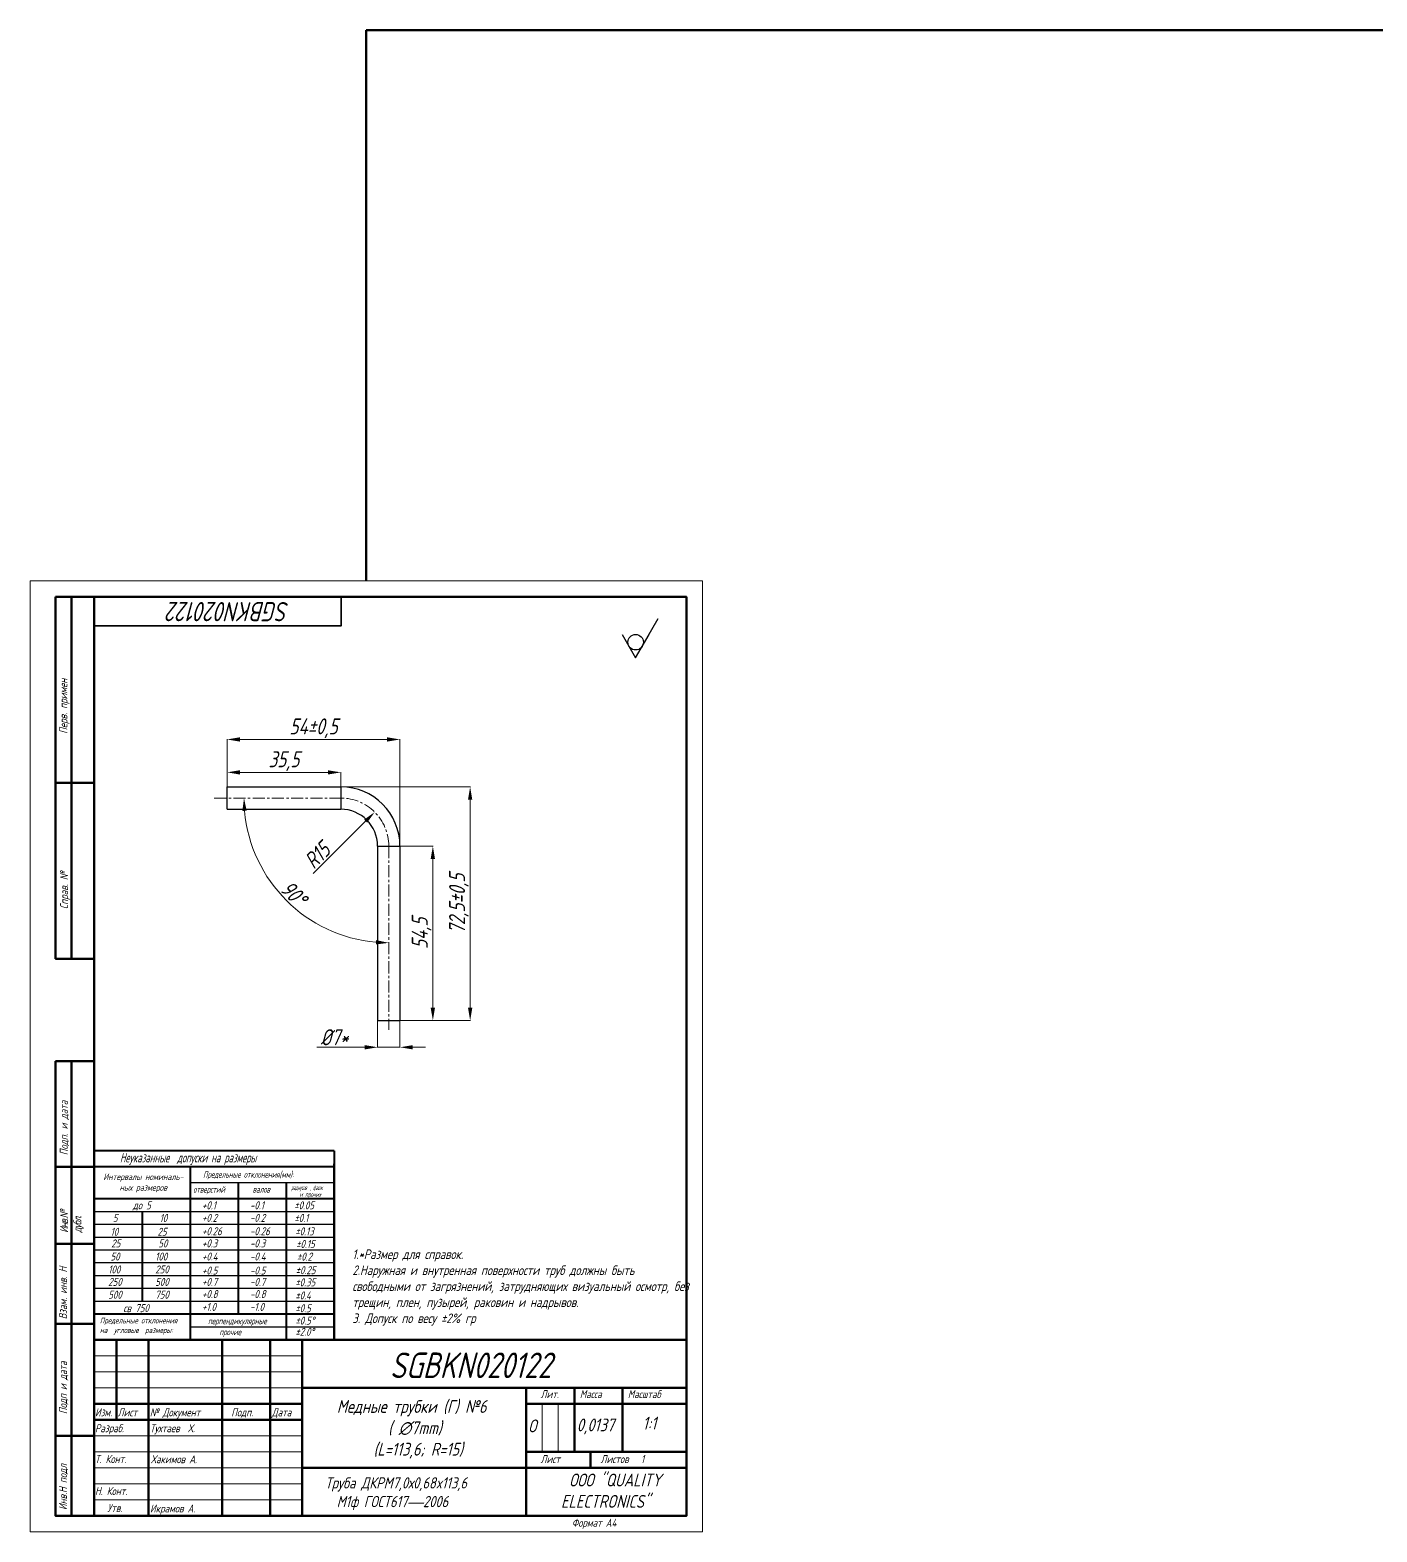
# Model space of a CAD drawing. Header units: millimetres. Extents: x 937859 to 970574, y 987894 to 996517.
# Drawn here: x 964518.4 to 964939.1, y 990202.2 to 990671.3 of the extents above; entities that cross this region are included whole.
import ezdxf

# ---------------------------------------------------------------- set-up
doc = ezdxf.new("R2010")
doc.units = ezdxf.units.MM
doc.header["$LTSCALE"] = 0.5
doc.linetypes.add('CENTER', pattern=[0.6, 0.375, -0.075, 0.075, -0.075])
doc.linetypes.add('K5LT_BASIC', pattern=[0])
doc.layers.add('DIM', color=4, linetype='Continuous')
doc.styles.add('SGBKN020122', font='GOST_A.TTF', dxfattribs={"width": 0.955, "oblique": 15, "height": 5})
doc.styles.get("Standard").update_dxf_attribs({"font": 'GOST_A.TTF', "oblique": 15})
doc.dimstyles.new('SGBKN020122', dxfattribs={"dimtxt": 5, "dimasz": 4, "dimexe": 0.1, "dimexo": 0, "dimtad": 1, "dimtxsty": 'SGBKN020122', "dimcen": 2.5, "dimadec": 0, "dimazin": 0, "dimtfac": 1, "dimtmove": 0, "dimatfit": 3, "dimfxl": 1, "dimlwd": 5, "dimlwe": 5, "dimarcsym": 0})

# ---------------------------------------------------------------- blocks, each defined once
blk = doc.blocks.new('*D242')
at = {"color": 0, "lineweight": 5, "transparency": 16777216}
for p, q in [((964615.41, 990434.91), (964655.93, 990434.91)), ((964655.83, 990430.91), (964655.83, 990365.91)), ((964630.41, 990361.91), (964655.93, 990361.91))]:
    blk.add_line(p, q, dxfattribs=at)
at = {"color": 0, "transparency": 16777216}
for points in [[(964655.16, 990430.91), (964656.5, 990430.91), (964655.83, 990434.91)], [(964655.16, 990365.91), (964656.5, 990365.91), (964655.83, 990361.91)]]:
    blk.add_solid(points, dxfattribs=at)
at = {"layer": 'Defpoints', "color": 0, "transparency": 16777216}
for p in [(964615.41, 990434.91), (964630.41, 990361.91), (964655.83, 990361.91)]:
    blk.add_point(p, dxfattribs=at)
at = {"color": 0, "transparency": 16777216, "insert": (964652.33, 990398.41), "char_height": 5, "attachment_point": 5, "rotation": 90, "style": 'SGBKN020122'}
blk.add_mtext('72,5%%P0,5', dxfattribs=at)
blk = doc.blocks.new('*D243')
at = {"color": 0, "lineweight": 5, "transparency": 16777216}
for p, q in [((964630.41, 990416.41), (964644.28, 990416.41)), ((964644.18, 990365.91), (964644.18, 990412.41)), ((964630.41, 990361.91), (964644.28, 990361.91))]:
    blk.add_line(p, q, dxfattribs=at)
at = {"color": 0, "transparency": 16777216}
for points in [[(964643.51, 990412.41), (964644.85, 990412.41), (964644.18, 990416.41)], [(964643.51, 990365.91), (964644.85, 990365.91), (964644.18, 990361.91)]]:
    blk.add_solid(points, dxfattribs=at)
at = {"layer": 'Defpoints', "color": 0, "transparency": 16777216}
for p in [(964630.41, 990416.41), (964644.18, 990416.41), (964630.41, 990361.91)]:
    blk.add_point(p, dxfattribs=at)
at = {"color": 0, "transparency": 16777216, "insert": (964640.68, 990389.16), "char_height": 5, "attachment_point": 5, "rotation": 90, "style": 'SGBKN020122'}
blk.add_mtext('54,5', dxfattribs=at)
blk = doc.blocks.new('*D244')
at = {"color": 0, "lineweight": 5, "transparency": 16777216}
for p, q in [((964579.91, 990431.41), (964579.91, 990449.81)), ((964583.91, 990449.71), (964629.91, 990449.71)), ((964633.91, 990416.41), (964633.91, 990449.81))]:
    blk.add_line(p, q, dxfattribs=at)
at = {"color": 0, "transparency": 16777216}
for points in [[(964583.91, 990450.38), (964583.91, 990449.05), (964579.91, 990449.71)], [(964629.91, 990450.38), (964629.91, 990449.05), (964633.91, 990449.71)]]:
    blk.add_solid(points, dxfattribs=at)
at = {"layer": 'Defpoints', "color": 0, "transparency": 16777216}
for p in [(964633.91, 990449.71), (964579.91, 990431.41), (964633.91, 990416.41)]:
    blk.add_point(p, dxfattribs=at)
at = {"color": 0, "transparency": 16777216, "insert": (964606.91, 990453.21), "char_height": 5, "attachment_point": 5, "style": 'SGBKN020122'}
blk.add_mtext('54%%P0,5', dxfattribs=at)
blk = doc.blocks.new('*D245')
at = {"color": 0, "lineweight": 5, "transparency": 16777216}
for p, q in [((964579.91, 990431.41), (964579.91, 990439.53)), ((964583.91, 990439.43), (964611.41, 990439.43)), ((964615.41, 990431.41), (964615.41, 990439.53))]:
    blk.add_line(p, q, dxfattribs=at)
at = {"color": 0, "transparency": 16777216}
for points in [[(964583.91, 990440.09), (964583.91, 990438.76), (964579.91, 990439.43)], [(964611.41, 990440.09), (964611.41, 990438.76), (964615.41, 990439.43)]]:
    blk.add_solid(points, dxfattribs=at)
at = {"layer": 'Defpoints', "color": 0, "transparency": 16777216}
for p in [(964615.41, 990439.43), (964579.91, 990431.41), (964615.41, 990431.41)]:
    blk.add_point(p, dxfattribs=at)
at = {"color": 0, "transparency": 16777216, "insert": (964597.66, 990442.93), "char_height": 5, "attachment_point": 5, "style": 'SGBKN020122'}
blk.add_mtext('35,5', dxfattribs=at)
blk = doc.blocks.new('*D246')
at = {"color": 0, "lineweight": 5, "transparency": 16777216}
blk.add_line((964606.81, 990407.81), (964623.19, 990424.19), dxfattribs=at)
at = {"color": 0, "transparency": 16777216}
blk.add_solid([(964622.72, 990424.66), (964623.66, 990423.72), (964626.02, 990427.02)], dxfattribs=at)
at = {"layer": 'Defpoints', "color": 0, "transparency": 16777216}
for p in [(964626.02, 990427.02), (964615.41, 990416.41)]:
    blk.add_point(p, dxfattribs=at)
at = {"color": 0, "transparency": 16777216, "insert": (964608.05, 990413.48), "char_height": 5, "attachment_point": 5, "rotation": 45, "style": 'SGBKN020122'}
blk.add_mtext('R15', dxfattribs=at)
blk = doc.blocks.new('*D247')
at = {"color": 0, "lineweight": 5, "transparency": 16777216}
blk.add_arc((964630.41, 990431.41), 45.22, 185.0695, 264.9305, dxfattribs=at)
at = {"color": 0, "transparency": 16777216}
for points in [[(964584.7, 990427.39), (964586.03, 990427.45), (964585.19, 990431.41)], [(964626.45, 990387.03), (964626.39, 990385.7), (964630.41, 990386.19)]]:
    blk.add_solid(points, dxfattribs=at)
at = {"layer": 'Defpoints', "color": 0, "transparency": 16777216}
for p in [(964575.92, 990431.41), (964615.41, 990431.41), (964630.41, 990416.41), (964591.25, 990408.8), (964630.41, 990359.02)]:
    blk.add_point(p, dxfattribs=at)
at = {"color": 0, "transparency": 16777216, "insert": (964600.65, 990401.65), "char_height": 5, "attachment_point": 5, "rotation": 315, "style": 'SGBKN020122'}
blk.add_mtext('90°', dxfattribs=at)
blk = doc.blocks.new('*D248')
at = {"color": 0, "lineweight": 5, "transparency": 16777216}
for p, q in [((964626.91, 990361.91), (964626.91, 990353.47)), ((964633.91, 990361.91), (964633.91, 990353.47)), ((964622.91, 990353.57), (964607.99, 990353.57)), ((964633.91, 990353.57), (964626.91, 990353.57)), ((964637.91, 990353.57), (964641.91, 990353.57))]:
    blk.add_line(p, q, dxfattribs=at)
at = {"color": 0, "transparency": 16777216}
for points in [[(964622.91, 990354.24), (964622.91, 990352.9), (964626.91, 990353.57)], [(964637.91, 990354.24), (964637.91, 990352.9), (964633.91, 990353.57)]]:
    blk.add_solid(points, dxfattribs=at)
at = {"layer": 'Defpoints', "color": 0, "transparency": 16777216}
for p in [(964626.91, 990361.91), (964633.91, 990361.91), (964633.91, 990353.57)]:
    blk.add_point(p, dxfattribs=at)
at = {"color": 0, "transparency": 16777216, "insert": (964613.44, 990356.7), "char_height": 5, "attachment_point": 5, "style": 'SGBKN020122'}
blk.add_mtext('%%C7*', dxfattribs=at)

msp = doc.modelspace()

# ---------------------------------------------------------------- linework, layer by layer
at = {"color": 1, "lineweight": 70}
for p, q in [((964623.37, 990499.199), (964623.37, 990671.268)), ((964623.37, 990671.268), (965106.04, 990671.268))]:
    msp.add_line(p, q, dxfattribs=at)
at = {"lineweight": 5}
for p, q in [((964728.37, 990499.199), (964518.37, 990499.199)), ((964538.37, 990257.199), (964603.37, 990257.199)), ((964538.37, 990252.199), (964603.37, 990252.199)), ((964538.37, 990247.199), (964603.37, 990247.199)), ((964678.37, 990227.199), (964678.37, 990242.199)), ((964683.37, 990227.199), (964683.37, 990242.199)), ((964683.37, 990227.199), (964683.37, 990242.199)), ((964538.37, 990232.199), (964603.37, 990232.199)), ((964538.37, 990227.199), (964603.37, 990227.199)), ((964538.37, 990222.199), (964603.37, 990222.199)), ((964538.37, 990217.199), (964603.37, 990217.199)), ((964538.37, 990212.199), (964603.37, 990212.199))]:
    msp.add_line(p, q, dxfattribs=at)
at = {"color": 0}
msp.add_line((964707.522, 990475.237), (964714.564, 990487.435), dxfattribs=at)
at = {"lineweight": 50}
for p, q in [((964538.37, 990436.199), (964526.37, 990436.199)), ((964531.37, 990292.199), (964531.37, 990207.199)), ((964538.37, 990262.199), (964603.37, 990262.199)), ((964545.37, 990262.199), (964545.37, 990237.199)), ((964555.37, 990262.199), (964555.37, 990207.199)), ((964578.37, 990262.199), (964578.37, 990207.199)), ((964593.37, 990262.199), (964593.37, 990207.199)), ((964603.37, 990262.199), (964603.37, 990207.199)), ((964603.37, 990247.199), (964723.37, 990247.199)), ((964673.37, 990247.199), (964673.37, 990207.199)), ((964688.37, 990227.199), (964688.37, 990247.199)), ((964688.37, 990227.199), (964688.37, 990247.199)), ((964703.37, 990227.199), (964703.37, 990247.199)), ((964703.37, 990227.199), (964703.37, 990247.199)), ((964538.37, 990242.199), (964603.37, 990242.199)), ((964673.37, 990242.199), (964723.37, 990242.199)), ((964538.37, 990237.199), (964603.37, 990237.199)), ((964673.37, 990227.199), (964723.37, 990227.199)), ((964693.37, 990222.199), (964693.37, 990227.199)), ((964603.37, 990222.199), (964723.37, 990222.199))]:
    msp.add_line(p, q, dxfattribs=at)
for p, q in [((964579.914, 990434.914), (964615.414, 990434.914)), ((964579.914, 990427.914), (964579.914, 990434.914)), ((964615.414, 990434.914), (964615.414, 990427.914)), ((964579.914, 990427.914), (964615.414, 990427.914)), ((964626.914, 990416.414), (964626.914, 990361.914)), ((964626.914, 990416.414), (964633.914, 990416.414)), ((964633.914, 990416.414), (964633.914, 990361.914)), ((964626.914, 990361.914), (964633.914, 990361.914)), ((964613.37, 990311.199), (964568.37, 990311.199)), ((964613.37, 990302.199), (964538.37, 990302.199)), ((964613.37, 990298.199), (964538.37, 990298.199)), ((964613.37, 990294.199), (964538.37, 990294.199)), ((964613.37, 990290.199), (964538.37, 990290.199)), ((964613.37, 990286.199), (964538.37, 990286.199)), ((964613.37, 990282.199), (964538.37, 990282.199)), ((964613.37, 990282.199), (964613.37, 990262.199)), ((964613.37, 990278.199), (964538.37, 990278.199)), ((964613.37, 990274.199), (964538.37, 990274.199)), ((964613.37, 990266.199), (964568.37, 990266.199)), ((964613.37, 990266.199), (964568.37, 990266.199)), ((964613.37, 990262.199), (964613.37, 990270.199)), ((964613.37, 990262.199), (964613.37, 990267.199)), ((964723.37, 990262.199), (964723.37, 990207.199))]:
    msp.add_line(p, q)
at = {"linetype": 'CENTER', "lineweight": 5, "ltscale": 20}
for p, q in [((964575.921, 990431.414), (964615.414, 990431.414)), ((964630.414, 990416.414), (964630.414, 990359.023))]:
    msp.add_line(p, q, dxfattribs=at)
at = {"lineweight": 40}
for p, q in [((964538.37, 990321.199), (964538.37, 990262.199)), ((964613.37, 990321.199), (964538.37, 990321.199)), ((964613.37, 990321.199), (964613.37, 990262.199)), ((964613.37, 990316.199), (964538.37, 990316.199)), ((964568.37, 990316.199), (964568.37, 990262.199)), ((964583.37, 990311.199), (964583.37, 990270.199)), ((964598.37, 990311.199), (964598.37, 990262.199)), ((964613.37, 990306.199), (964538.37, 990306.199)), ((964553.37, 990302.199), (964553.37, 990274.199)), ((964613.37, 990270.199), (964538.37, 990270.199)), ((964613.37, 990262.199), (964538.37, 990262.199))]:
    msp.add_line(p, q, dxfattribs=at)
at = {"linetype": 'K5LT_BASIC', "lineweight": 40}
msp.add_line((964613.37, 990262.199), (964613.37, 990317.199), dxfattribs=at)
at = {"lineweight": 5}
msp.add_lwpolyline([(964518.37, 990499.199), (964728.37, 990499.199), (964728.37, 990202.199), (964518.37, 990202.199)], close=True, dxfattribs=at)
at = {"lineweight": 50}
for points in [[(964526.37, 990494.199), (964538.37, 990494.199), (964538.37, 990381.199), (964526.37, 990381.199)], [(964531.37, 990494.199), (964538.37, 990494.199), (964538.37, 990381.199), (964531.37, 990381.199)], [(964538.37, 990494.199), (964723.37, 990494.199), (964723.37, 990207.199), (964538.37, 990207.199)], [(964526.37, 990349.199), (964538.37, 990349.199), (964538.37, 990292.199), (964526.37, 990292.199)], [(964531.37, 990349.199), (964538.37, 990349.199), (964538.37, 990292.199), (964531.37, 990292.199)], [(964526.37, 990316.199), (964538.37, 990316.199), (964538.37, 990292.199), (964526.37, 990292.199)], [(964526.37, 990292.199), (964538.37, 990292.199), (964538.37, 990207.199), (964526.37, 990207.199)], [(964526.37, 990267.199), (964538.37, 990267.199), (964538.37, 990232.199), (964526.37, 990232.199)], [(964538.37, 990262.199), (964723.37, 990262.199), (964723.37, 990207.199), (964538.37, 990207.199)]]:
    msp.add_lwpolyline(points, close=True, dxfattribs=at)
at = {"lineweight": 35, "ltscale": 10}
msp.add_lwpolyline([(964538.37, 990494.199), (964615.532, 990494.199), (964615.532, 990485.185), (964538.37, 990485.185)], close=True, dxfattribs=at)
at = {"color": 0}
msp.add_lwpolyline([(964703.325, 990482.507), (964707.522, 990475.237), (964711.719, 990482.507)], dxfattribs=at)
msp.add_circle((964707.522, 990480.083), 2.423, dxfattribs=at)
for radius in [18.5, 11.5]:
    msp.add_arc((964615.414, 990416.414), radius, 0, 90)
at = {"linetype": 'CENTER', "lineweight": 5, "ltscale": 20}
msp.add_arc((964615.414, 990416.414), 15, 0, 90, dxfattribs=at)

# ---------------------------------------------------------------- texts
at = {"attachment_point": 1}
for s, width, gutter_width, insert, char_height, rotation in [('{\\W0.965;SGBKN020122}', 202.05145, 0.554, (964599.406, 990486.63), 6, 180), ('Взам. инв. Н', 45.06838, 0.187, (964527.407, 990268.625), 2.5, 90), ('Подп и дата', 46.13177, 0.187, (964527.407, 990239.02), 2.5, 90), ('Инв.Н подл', 54.4161, 0.187, (964527.39, 990209.053), 2.5, 90)]:
    msp.add_mtext_dynamic_manual_height_columns(s, width=width, gutter_width=gutter_width, heights=[0], dxfattribs=dict(at, insert=insert, char_height=char_height, rotation=rotation))
for s, width, gutter_width, insert, char_height in [('{\\W0.8;Неуказанные  допуски на размеры}', 125.37486, 0.0449, (964546.451, 990320.599), 3), ('\\pxqc;{\\W0.9;Интервалы номиналь-\\Pных размеров}', 65.69648, 0.0449, (964520.906, 990314.11), 2), ('{\\W0.8;Предельные отклонения(мм):}', 78.75843, 0.0449, (964572.414, 990314.852), 2), ('{\\W0.8;валов}', 0.49374, 0.0449, (964587.876, 990310.191), 2), ('{\\W0.6;радиусов  , фасок}', 18.67076, 0.0449, (964599.98, 990310.507), 1.5), ('до 5', 17.75589, 0.0449, (964550.448, 990305.465), 2.5), ('+0.1', 17.75589, 0.0449, (964572.065, 990305.465), 2.5), ('-0.1', 17.75589, 0.0449, (964587.065, 990305.465), 2.5), ('%%P0.05', 17.75589, 0.0449, (964600.87, 990305.465), 2.5), ('{\\W0.8;и прочих}', 40.79949, 0.0449, (964602.501, 990308.362), 1.5), ('5', 17.75589, 0.0449, (964544.213, 990301.483), 2.5), ('10', 17.75589, 0.0449, (964558.823, 990301.483), 2.5), ('+0.2', 17.75589, 0.0449, (964572.065, 990301.537), 2.5), ('-0.2', 17.75589, 0.0449, (964587.065, 990301.537), 2.5), ('%%P0.1', 17.75589, 0.0449, (964600.918, 990301.52), 2.5), ('10', 17.75589, 0.0449, (964543.502, 990297.199), 2.5), ('25', 17.75589, 0.0449, (964558.178, 990297.199), 2.5), ('+0.26', 17.75589, 0.0449, (964572.065, 990297.368), 2.5), ('-0.26', 17.75589, 0.0449, (964587.065, 990297.368), 2.5), ('%%P0.13', 17.75589, 0.0449, (964601.202, 990297.327), 2.5), ('50', 17.75589, 0.0449, (964543.485, 990289.465), 2.5), ('25', 17.75589, 0.0449, (964543.727, 990293.569), 2.5), ('100', 17.75589, 0.0449, (964557.458, 990289.465), 2.5), ('50', 17.75589, 0.0449, (964558.432, 990293.569), 2.5), ('+0.3', 17.75589, 0.0449, (964572.065, 990293.581), 2.5), ('+0.4', 17.75589, 0.0449, (964572.065, 990289.465), 2.5), ('-0.3', 17.75589, 0.0449, (964587.065, 990293.581), 2.5), ('-0.4', 17.75589, 0.0449, (964587.065, 990289.465), 2.5), ('%%P0.15', 17.75589, 0.0449, (964601.456, 990293.381), 2.5), ('%%P0.2', 17.75589, 0.0449, (964601.708, 990289.44), 2.5), ('100', 17.75589, 0.0449, (964542.783, 990285.429), 2.5), ('250', 17.75589, 0.0449, (964557.458, 990285.429), 2.5), ('+0.5', 17.75589, 0.0449, (964572.065, 990285.099), 2.5), ('-0.5', 17.75589, 0.0449, (964587.065, 990285.099), 2.5), ('%%P0.25', 17.75589, 0.0449, (964601.32, 990285.204), 2.5), ('250', 17.75589, 0.0449, (964542.783, 990281.543), 2.5), ('500', 17.75589, 0.0449, (964557.458, 990281.543), 2.5), ('+0.7', 17.75589, 0.0449, (964572.065, 990281.543), 2.5), ('-0.7', 17.75589, 0.0449, (964587.065, 990281.543), 2.5), ('%%P0.35', 17.75589, 0.0449, (964601.211, 990281.412), 2.5), ('500', 17.75589, 0.0449, (964542.783, 990277.543), 2.5), ('750', 17.75589, 0.0449, (964557.458, 990277.543), 2.5), ('+0.8', 17.75589, 0.0449, (964572.065, 990277.74), 2.5), ('-0.8', 17.75589, 0.0449, (964587.065, 990277.74), 2.5), ('%%P0.4', 17.75589, 0.0449, (964601.211, 990277.312), 2.5), (' св 750', 65.83097, 0.0449, (964546.23, 990273.343), 2.5), ('+1.0', 17.75589, 0.0449, (964572.065, 990273.74), 2.5), ('-1.0', 17.75589, 0.0449, (964587.065, 990273.74), 2.5), ('%%P0.5', 17.75589, 0.0449, (964601.211, 990273.312), 2.5), ('{\\W0.9;Предельные отклонения\\Pна  угловые  размеры:}', 64.59774, 0.0449, (964540.191, 990269.135), 1.8), ('%%P0.5%%D', 17.75589, 0.0449, (964601.235, 990269.465), 2.5), ('%%P2.0%%D', 17.75589, 0.0449, (964601.235, 990265.96), 2.5), ('{\\W0.965;SGBKN020122}', 254.09307, 0.554, (964630.808, 990258.247), 8), ('\\pxqc;Медные трубки (Г) №6      \\P ( ∅7mm)\\P  (L=113,6; R=15)', 66.41768, 0.554, (964604.35, 990243.382), 4), ('Лит.', 0.1193, 0.187, (964677.84, 990246.492), 2.5), ('Масса', 0.16683, 0.187, (964690.079, 990246.492), 2.5), ('Масштаб', 0.1193, 0.187, (964705.057, 990246.492), 2.5), ('Изм.', 0.04039, 0.187, (964538.662, 990240.807), 2.5), ('Лист', 0.04039, 0.187, (964545.753, 990240.807), 2.5), ('№ Документ', 22.55974, 0.187, (964555.81, 990240.807), 2.5), ('Подп.', 0.04039, 0.187, (964581.21, 990240.807), 2.5), ('Дата', 0.04039, 0.187, (964593.879, 990240.807), 2.5), ('0,0137', 22.65962, 0.187, (964689.136, 990237.615), 4), ('1:1', 0.39183, 0.187, (964709.694, 990238.178), 4), ('Разраб.', 0.04039, 0.187, (964538.662, 990235.84), 2.5), ('Тухтаев  Х.', 66.38546, 0.187, (964555.844, 990235.84), 2.5), ('О', 0.39183, 0.187, (964673.977, 990237.321), 4), ('Т. Конт.', 25.97713, 0.187, (964538.662, 990226.232), 2.5), ('Хакимов А.', 42.97646, 0.187, (964556.146, 990226.161), 2.5), ('Лист', 15.05986, 0.187, (964677.84, 990226.218), 2.5), ('Листов   1', 19.80412, 0.187, (964696.575, 990226.218), 2.5), ('\\pxqc;   ООО "QUALITY \\PELECTRONICS"', 44.93712, 0.187, (964675.61, 990220.418), 4), ('Н. Конт.', 28.53143, 0.187, (964538.662, 990216.231), 2.5), ('Утв.', 0.10488, 0.187, (964542.54, 990210.931), 2.5), ('Икрамов А.', 69.6058, 0.187, (964555.844, 990210.779), 2.5), ('Формат А4', 68.6964, 0.187, (964687.61, 990206.307), 2.5)]:
    msp.add_mtext_dynamic_manual_height_columns(s, width=width, gutter_width=gutter_width, heights=[0], dxfattribs=dict(at, insert=insert, char_height=char_height))
at = {"lineweight": 40, "char_height": 2, "attachment_point": 1}
for s, width, insert in [('{\\W0.8;отверстий}', 0.58065, (964569.327, 990310.174)), ('{\\W0.8;перпендикулярные}', 17.75589, (964573.951, 990269.082)), ('{\\W0.8;прочие}', 17.75589, (964577.502, 990265.654))]:
    msp.add_mtext_dynamic_manual_height_columns(s, width=width, gutter_width=0.0449, heights=[0], dxfattribs=dict(at, insert=insert))
at = {"attachment_point": 1}
for s, insert, char_height, width in [('1.*Размер для справок.\\P2.Наружная и внутренная поверхности труб должны быть свободными от загрязнений, затрудняющих визуальный осмотр, без трещин, плен, пузырей, раковин и надрывов.\\P3. Допуск по весу ±2% гр', (964619.037, 990290.44), 3, 106.72154), ('Труба ДКРМ7,0х0,68x113,6\\P  M1ф ГОСТ617{\\fArial|b0|i0|c204|p34;—}2006 ', (964610.566, 990219.273), 3.5, 62.80355)]:
    msp.add_mtext(s, dxfattribs=dict(at, insert=insert, char_height=char_height, width=width))
at = {"layer": 'DIM', "color": 250, "linetype": 'CENTER', "ltscale": 0.25, "char_height": 2.5, "attachment_point": 1, "rotation": 90}
for s, width, insert in [('{\\C0;Перв. примен}', 54.81175, (964527.521, 990451.473)), ('\\pxt1;{\\C0;Справ. №}', 27.73487, (964527.756, 990396.722)), ('{\\C0;Подп. и дата}', 66.67143, (964527.664, 990319.844)), ('{\\T0.85;\\C0;Инв.№ дубл.}', 0.35944, (964527.736, 990295.618))]:
    msp.add_mtext_dynamic_manual_height_columns(s, width=width, gutter_width=0.899, heights=[0], dxfattribs=dict(at, insert=insert))

# ---------------------------------------------------------------- dimensions: what is measured, and where the dimension line sits
dim = msp.add_linear_dim(base=(964633.914, 990449.712), p1=(964579.914, 990431.414), p2=(964633.914, 990416.414), text='<>%%P0,5', dimstyle='SGBKN020122')
dim.commit()
dim.dimension.update_dxf_attribs({"geometry": '*D244', "text_midpoint": (964606.914, 990453.215)})
dim = msp.add_linear_dim(base=(964615.414, 990439.425), p1=(964579.914, 990431.414), p2=(964615.414, 990431.414), dimstyle='SGBKN020122')
dim.commit()
dim.dimension.update_dxf_attribs({"geometry": '*D245', "text_midpoint": (964597.664, 990442.927)})
dim = msp.add_linear_dim(base=(964655.83, 990361.914), p1=(964615.414, 990434.914), p2=(964630.414, 990361.914), angle=90, text='72,5%%P0,5', dimstyle='SGBKN020122')
dim.commit()
dim.dimension.update_dxf_attribs({"geometry": '*D242', "text_midpoint": (964652.328, 990398.414)})
dim = msp.add_angular_dim_2l(base=(964591.249, 990408.803), line1=((964630.414, 990416.414), (964630.414, 990359.023)), line2=((964575.921, 990431.414), (964615.414, 990431.414)), dimstyle='SGBKN020122')
dim.commit()
dim.dimension.update_dxf_attribs({"geometry": '*D247', "text_midpoint": (964600.647, 990401.647)})
dim = msp.add_radius_dim(center=(964615.414, 990416.414), mpoint=(964626.02, 990427.021), dimstyle='SGBKN020122')
dim.commit()
dim.dimension.update_dxf_attribs({"geometry": '*D246', "text_midpoint": (964610.264, 990411.265), "dimtype": 164})
dim = msp.add_linear_dim(base=(964644.18, 990416.414), p1=(964630.414, 990361.914), p2=(964630.414, 990416.414), angle=90, dimstyle='SGBKN020122')
dim.commit()
dim.dimension.update_dxf_attribs({"geometry": '*D243', "text_midpoint": (964640.677, 990389.164)})
dim = msp.add_linear_dim(base=(964633.914, 990353.569), p1=(964626.914, 990361.914), p2=(964633.914, 990361.914), text='%%C<>*', dimstyle='SGBKN020122')
dim.commit()
dim.dimension.update_dxf_attribs({"geometry": '*D248', "text_midpoint": (964613.436, 990353.569), "dimtype": 160})

doc.saveas('drawing.dxf')
